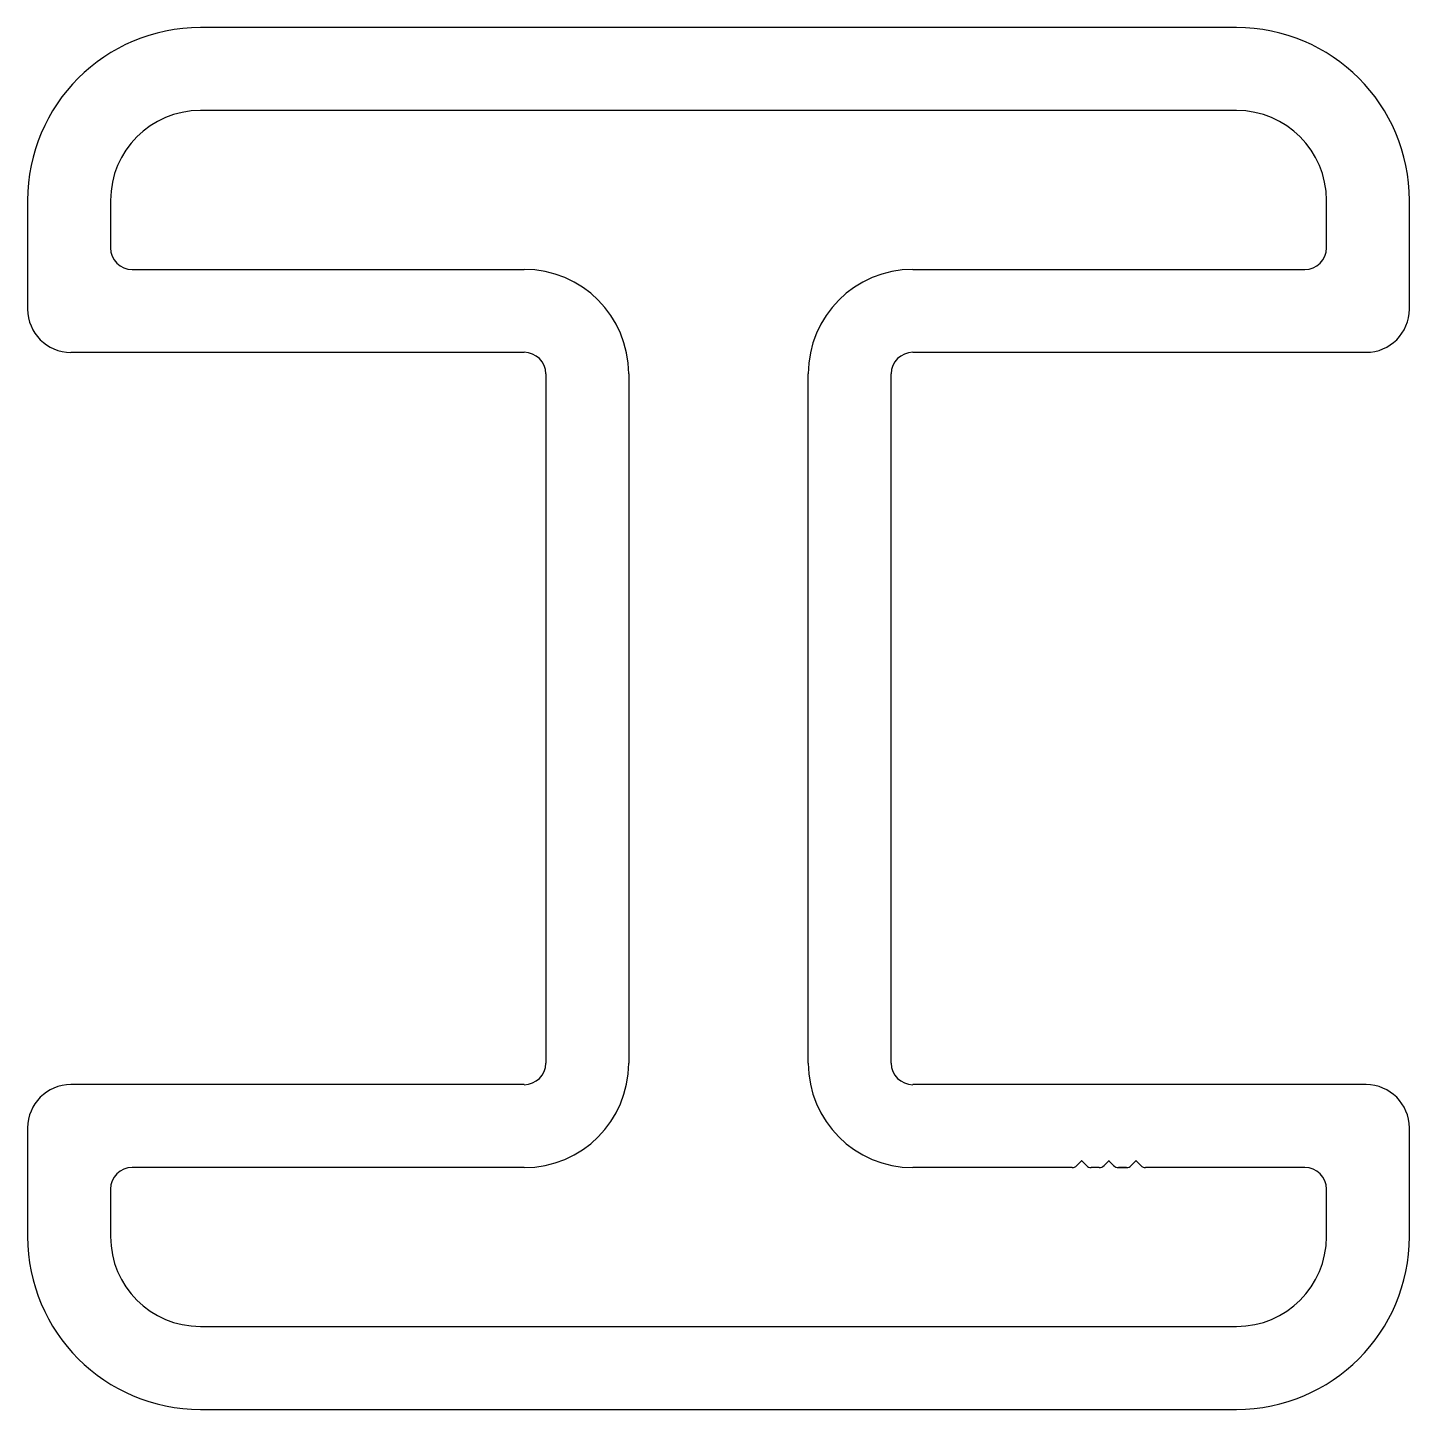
# Model space of a CAD drawing. Header units: inches. Extents: x -25.4 to 25.4, y 0.8 to 51.6.
import ezdxf

# ---------------------------------------------------------------- set-up
doc = ezdxf.new("R2010")
doc.units = ezdxf.units.IN
doc.header["$MEASUREMENT"] = 0

msp = doc.modelspace()

# ---------------------------------------------------------------- linework, layer by layer
at = {"color": 3}
for p, q in [((19.016, 51.583), (-19.084, 51.583)), ((-25.434, 45.233), (-25.434, 41.232)), ((25.366, 41.232), (25.366, 45.233)), ((-23.847, 39.645), (-7.178, 39.645)), ((7.109, 39.645), (23.778, 39.645)), ((-6.384, 38.851), (-6.384, 13.514)), ((6.316, 13.514), (6.316, 38.851)), ((-7.178, 12.721), (-23.847, 12.721)), ((7.109, 12.721), (7.109, 12.721)), ((23.778, 12.721), (7.109, 12.721)), ((-25.434, 11.133), (-25.434, 7.133)), ((25.366, 7.133), (25.366, 11.133)), ((-19.084, 0.783), (19.016, 0.783))]:
    msp.add_line(p, q, dxfattribs=at)
at = {"color": 7}
for p, q in [((19.016, 48.535), (-19.084, 48.535)), ((-22.386, 45.233), (-22.386, 43.486)), ((22.318, 43.486), (22.318, 45.233)), ((-21.593, 42.693), (-7.178, 42.693)), ((7.109, 42.693), (21.524, 42.693)), ((-3.336, 38.851), (-3.336, 13.514)), ((3.268, 13.514), (3.268, 38.851)), ((-7.178, 9.673), (-21.593, 9.673)), ((12.963, 9.673), (7.109, 9.673)), ((13.311, 9.917), (13.14, 9.746)), ((13.493, 9.746), (13.322, 9.917)), ((13.963, 9.673), (13.67, 9.673)), ((14.311, 9.917), (14.14, 9.746)), ((14.493, 9.746), (14.322, 9.917)), ((14.963, 9.673), (14.67, 9.673)), ((14.67, 9.673), (14.963, 9.673)), ((14.963, 9.673), (14.67, 9.673)), ((14.67, 9.673), (14.963, 9.673)), ((14.963, 9.673), (14.67, 9.673)), ((15.311, 9.917), (15.14, 9.746)), ((15.493, 9.746), (15.322, 9.917)), ((15.67, 9.673), (15.67, 9.673)), ((21.524, 9.673), (15.67, 9.673)), ((-22.386, 8.879), (-22.386, 7.133)), ((22.318, 7.133), (22.318, 8.879)), ((-19.084, 3.831), (19.016, 3.831))]:
    msp.add_line(p, q, dxfattribs=at)
at = {"color": 3}
for centre, radius, start, end in [((-19.084, 45.233), 6.35, 90, 180), ((19.016, 45.233), 6.35, 0, 90), ((-23.847, 41.232), 1.588, 180, 270), ((23.778, 41.232), 1.587, 270, 360), ((-7.178, 38.851), 0.794, 0, 90), ((7.109, 38.851), 0.794, 90, 180), ((-7.178, 13.514), 0.794, 270, 360), ((7.109, 13.514), 0.794, 180, 270), ((-23.847, 11.133), 1.588, 90, 180), ((23.778, 11.133), 1.588, 0, 90), ((-19.084, 7.133), 6.35, 180, 270), ((19.016, 7.133), 6.35, 270, 0)]:
    msp.add_arc(centre, radius, start, end, dxfattribs=at)
at = {"color": 7}
for centre, radius, start, end in [((-19.084, 45.233), 3.302, 90, 180), ((19.016, 45.233), 3.302, 0, 90), ((-21.593, 43.486), 0.794, 180, 270), ((21.524, 43.486), 0.794, 270, 0), ((-7.178, 38.851), 3.842, 0, 90), ((7.109, 38.851), 3.842, 90, 180), ((-7.178, 13.514), 3.842, 270, 360), ((7.109, 13.514), 3.842, 180, 270), ((-21.593, 8.879), 0.794, 90, 180), ((12.963, 9.922), 0.25, 270, 315), ((13.317, 9.911), 0.008, 45, 135), ((13.67, 9.922), 0.25, 225, 270), ((13.963, 9.922), 0.25, 270, 315), ((14.317, 9.911), 0.008, 45, 135), ((14.67, 9.922), 0.25, 225, 270), ((14.963, 9.922), 0.25, 270, 315), ((15.317, 9.911), 0.008, 45, 135), ((15.67, 9.922), 0.25, 225, 270), ((21.524, 8.879), 0.794, 0, 90), ((-19.084, 7.133), 3.302, 180, 270), ((19.016, 7.133), 3.302, 270, 0)]:
    msp.add_arc(centre, radius, start, end, dxfattribs=at)

doc.saveas('drawing.dxf')
